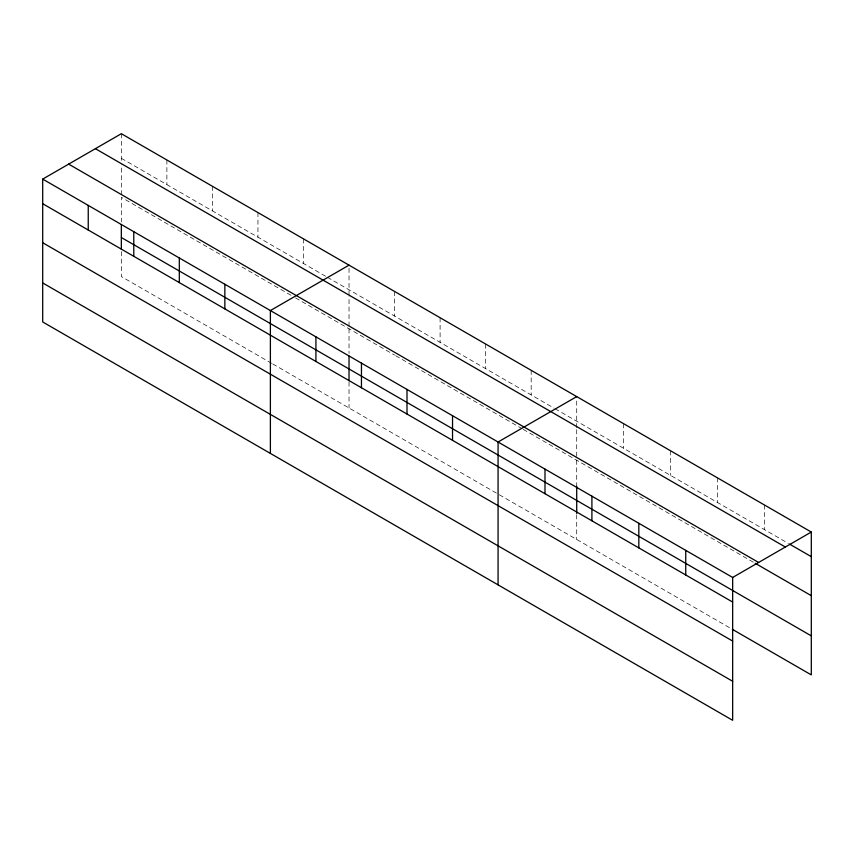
<?xml version="1.0" encoding="UTF-8"?>
<svg xmlns="http://www.w3.org/2000/svg" width="854" height="854" viewBox="0 0 854 854"><rect width="100%" height="100%" fill="white"/><g stroke="black" fill="none" stroke-linecap="round" stroke-linejoin="round"><path stroke-width="0.64" stroke-dasharray="4.27 3.2" d="M121.343 194.733L121.343 164.822M349.03 326.185L349.03 296.274M349.03 294.972L349.03 265.156M576.717 456.335L576.717 429.028M576.717 427.726L576.717 396.608M121.343 158.31L326.26 276.621M327.402 277.283L553.947 408.073M555.089 408.735L788.413 543.443M290.968 295.27L121.343 197.338L121.343 221.976M295.527 297.897L394.569 355.072M395.701 355.734L522.072 428.687M523.214 429.348L754.082 562.647M271.615 363.313L121.343 276.547L121.343 250.542M272.757 363.964L498.16 494.103M499.302 494.765L731.195 628.651M764.383 504.96L764.383 529.576M717.467 477.866L717.467 502.483M670.55 450.784L670.55 475.4M623.634 423.691L623.634 448.307M576.717 460.242L576.717 486.172M576.717 514.748L576.717 539.461M531.177 370.316L531.177 394.932M485.638 344.023L485.638 368.64M440.098 317.731L440.098 342.347M394.569 291.449L394.569 316.055M349.03 328.79L349.03 353.428M349.03 381.994L349.03 408.009M303.49 238.864L303.49 263.48M257.951 212.571L257.951 237.188M212.422 186.279L212.422 210.895M166.882 159.997L166.882 184.603M121.343 133.704L121.343 163.52"/><path stroke-width="1.28" d="M42.7 179.105L732.657 577.453L732.657 720.296L42.7 321.958L42.7 179.105L121.343 133.704L811.3 532.042L811.3 674.895L732.337 629.313M349.03 265.156L270.387 310.557L270.387 453.41M576.717 396.608L498.074 442.009L498.074 584.862M732.657 577.453L811.3 532.042M789.555 544.105L811.3 556.659M95.392 148.681L785.349 547.03M68.651 164.117L758.608 562.466M755.224 563.298L811.3 595.676M121.343 237.529L811.3 635.878M42.7 203.722L732.657 602.059M42.7 242.739L732.657 641.076M42.7 282.941L732.657 681.279M685.741 550.36L685.741 574.977M638.824 523.278L638.824 547.884M591.907 496.185L591.907 520.801M576.717 486.172L576.717 513.446M544.991 469.102L544.991 493.719M452.535 415.717L452.535 440.333M406.995 389.435L406.995 414.041M361.455 363.142L361.455 387.759M349.03 356.022L349.03 380.692M315.927 336.85L315.927 361.466M224.848 284.265L224.848 308.881M179.308 257.983L179.308 282.589M133.779 231.69L133.779 256.296M121.343 224.57L121.343 249.24M88.24 205.398L88.24 230.014"/></g></svg>
